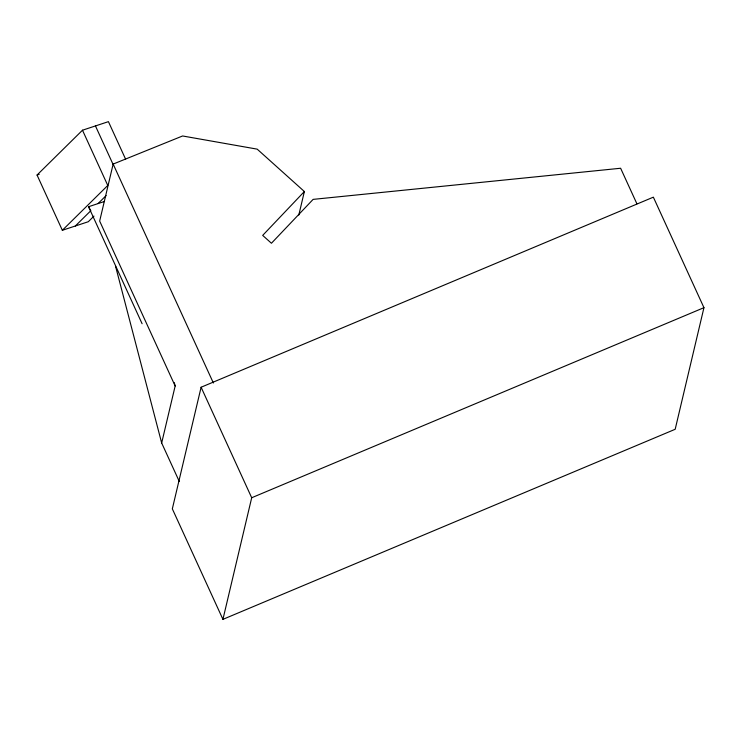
<?xml version="1.0" encoding="UTF-8"?>
<svg xmlns="http://www.w3.org/2000/svg" width="741" height="741" viewBox="0 0 741 741"><rect width="100%" height="100%" fill="white"/><g stroke="black" fill="none" stroke-linecap="round" stroke-linejoin="round"><path stroke-width="1.11" d="M298.808 215.047L304.375 191.521L257.192 149.145L182.592 135.974L113.151 164.076L99.664 221.077L175.163 385.987L161.668 442.988L179.276 481.437M201.107 387.237L172.329 508.845L222.93 619.356L675.181 429.28L703.95 307.672L653.358 197.162L201.107 387.237L251.699 497.748L222.93 619.356M304.375 191.521L262.685 235.397L271.438 243.252L313.128 199.375L620.625 168.253L636.889 203.766M93.968 216.122L88.29 221.726L62.346 230.284L37.05 175.033L82.483 130.212L108.427 121.644L125.609 159.176M62.346 230.284L107.778 185.463L82.483 130.212M75.323 226.005L90.735 210.796M98.034 203.59L106.148 195.587M251.699 497.748L703.95 307.672M37.05 175.033L39.208 174.32M142.105 323.734L88.54 206.73L104.518 201.45M88.54 206.73L90.708 210.481M113.151 164.076L213.371 382.995M95.45 125.924L113.114 164.502M174.283 382.625L175.163 385.987M115.54 266.204L161.668 442.988"/></g></svg>
